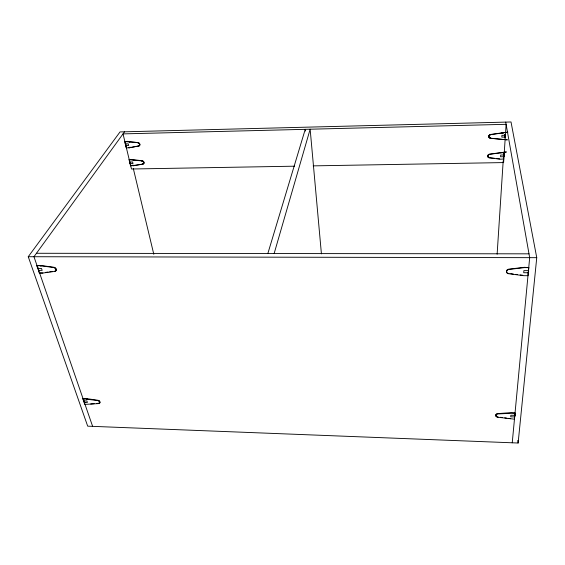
<?xml version="1.0" encoding="UTF-8"?>
<svg xmlns="http://www.w3.org/2000/svg" width="565" height="565" viewBox="0 0 565 565"><rect width="100%" height="100%" fill="white"/><g stroke="black" fill="none" stroke-linecap="round" stroke-linejoin="round"><path stroke-width="0.85" d="M503.754 154.987L503.747 154.146M503.818 153.85L503.789 155.785L503.895 153.595L503.909 155.001M503.782 154.457L503.761 155.432M505.061 135.056L505.124 136.165L505.223 134.731L505.244 135.381M83.712 400.225L83.542 400.86L86.911 400.973L87.42 402.45L84.051 402.337L84.771 404.406L98.31 403.608A2.182 1.427 21.6 0 0 99.828 402.125A2.182 1.427 21.6 0 0 97.286 400.514L82.808 398.749L83.542 400.86M503.789 154.252L503.761 153.807M503.959 155.043L503.909 153.101L503.796 154.04M505.216 134.957L505.188 135.353M497.122 254.229L503.196 160.87M504.806 136.207L504.919 134.442M503.733 154.831L503.803 152.868L504.142 154.972L500.682 155.036L500.576 156.78L504.029 156.717L503.69 154.598M313.13 165.87L503.606 162.579L506.113 124.314L123.029 133.884L131.476 169.006L294.612 166.188M125.402 143.75L125.43 143.376M125.607 143.468L125.635 143.093M512.236 442.791L529.68 257.661L505.724 122.111M514.743 416.956L510.718 416.822L510.859 415.226L514.892 415.36L515.111 413.086L498.259 413.926A2.408 1.66 -0.3 0 0 495.731 415.501A2.408 1.66 -0.3 0 0 498.005 417.245L514.531 419.195L514.567 416.214M528.346 272.754L523.706 272.726L523.896 270.621L528.543 270.642L528.826 267.633L524.398 267.619L509.397 269.399A2.783 2.182 -6.5 0 0 506.459 271.574A2.783 2.182 -6.5 0 0 509.058 273.778L523.67 275.678L528.063 275.699L528.204 271.92M518.119 443.024L536.75 257.675L511.021 121.976L120.034 131.92L28.25 256.715L87.695 426.165L518.119 443.024L517.815 440.403M274.138 253.544L310.15 129.208L321.421 253.876M267.838 253.537L305.248 129.329L305.411 131.087M504.912 135.197L505.322 137.062L501.805 137.14L501.918 135.339L505.435 135.261L505.357 134.781A3.588 3.108 -17.2 0 1 505.548 135.565M505.138 135.981L505.075 136.165A3.545 3.072 -17.3 0 1 504.594 136.892M505.188 136.278L505.124 136.469A3.552 3.072 -17.2 0 1 504.644 137.196M505.237 136.582L505.174 136.765A3.552 3.079 -17.2 0 1 504.7 137.493M98.31 403.608L98.458 403.297A2.182 1.427 21.6 0 0 99.977 401.821A2.182 1.427 21.6 0 0 97.434 400.204L86.17 398.551L82.808 398.749M142.521 164.246L142.634 164.076A1.928 1.554 32.9 0 0 144.033 162.367A1.928 1.554 32.9 0 0 141.864 160.721L132.026 159.507L129.088 159.74L129.639 162.014L132.598 161.957L132.98 163.56L130.028 163.617L130.564 165.856L142.521 164.246A1.928 1.554 32.9 0 0 143.92 162.543A1.928 1.554 32.9 0 0 141.751 160.898L129.088 159.74M133.368 165.806L142.634 164.076M130.028 163.617L130.522 162.861M54.445 271.44L54.636 271.158A2.528 1.794 29 0 0 56.26 269.173A2.528 1.794 29 0 0 53.315 267.174L40.581 265.458L36.782 265.72L37.721 268.432L41.506 268.453L42.163 270.36L38.378 270.338L39.303 273.008L42.884 273.029L54.445 271.44A2.528 1.794 29 0 0 56.069 269.456A2.528 1.794 29 0 0 53.124 267.45L40.383 265.734L36.782 265.72M129.081 147.811L138.467 146.003L129.081 147.811L126.235 147.875L125.684 145.565L126.2 144.831M125.684 145.565L128.679 145.502L128.29 143.849L125.289 143.92L124.724 141.575L137.676 142.557A1.963 1.596 34.8 0 1 139.816 144.011A1.963 1.596 34.8 0 1 138.926 145.932M42.884 273.029L39.303 273.008M37.721 268.432L37.919 267.725M125.289 143.92L125.804 143.185M127.577 141.504L137.676 142.557M124.724 141.575L127.697 141.335M124.54 131.807L33.964 256.722L92.618 426.356M490.166 138.114A2.119 1.843 -16.1 0 1 490.907 134.428C502.786 132.697 522.307 130.197 490.929 134.604A2.119 1.85 -16.1 0 0 488.732 136.525A2.119 1.85 -16.1 0 0 490.731 138.347C521.495 140.975 502.518 139.647 490.702 138.164L490.731 138.347M494.686 158.32L489.65 157.72A2.083 1.794 -13.7 0 1 487.687 155.947A2.083 1.794 -13.7 0 1 489.848 154.104C503.768 152.197 518.882 150.361 489.869 154.287A2.083 1.794 -13.7 0 0 487.708 156.138A2.083 1.794 -13.7 0 0 489.671 157.903L500.597 159.21L503.839 158.963M45.553 272.408L48.032 272.062M49.685 271.836L52.157 271.497M509.016 273.467A2.776 2.182 -6.5 0 1 506.417 271.264A2.776 2.182 -6.5 0 1 509.355 269.088L524.348 267.309L528.826 267.633M90.697 403.982L94.15 403.678M96.735 403.452L98.458 403.297M496.317 416.363A2.408 1.66 -0.3 0 1 495.936 414.533A2.408 1.66 -0.3 0 1 498.231 413.58L511.226 412.62L515.111 413.086M501.635 132.973L502.553 132.923M500.399 152.727L501.303 152.684M132.083 165.658L133.481 165.63M36.464 253.282L529.01 253.833M28.25 256.715L536.75 257.675M132.93 165.326L133.7 165.34M40.327 265.804L41.33 265.832M86.268 398.834L86.819 398.862M496.367 158.525L499.728 158.927M510.732 273.693L513.31 274.025M515.887 274.357L517.604 274.583M520.181 274.915L522.759 275.254M500.512 417.267L502.207 417.507M504.75 417.874L506.445 418.114M508.14 418.354L510.675 418.722M514.729 414.654L514.892 415.36M503.761 152.861L503.966 153.864M503.909 153.779L504.114 154.789M505.294 134.682L505.407 135.084M133.34 168.638L153.8 254.299M503.359 161.025L503.606 162.579M498.005 417.245L497.977 416.906A2.408 1.66 -0.3 0 1 496.79 416.638M505.181 134.512A3.567 3.093 -17.4 0 1 504.891 135.31M505.498 136.384A3.588 3.108 -17.2 0 1 504.7 137.902M501.741 132.937A3.588 3.108 -17.2 0 1 503.443 133.072M503.895 154.125A3.503 3.009 -14.9 0 1 503.613 154.895M503.761 152.564A3.503 3.009 -14.9 0 1 503.945 153.327M503.592 153.729A3.517 3.016 -14.8 0 1 503.493 157.444M500.505 152.698A3.517 3.016 -14.8 0 1 502.285 152.868M130.247 147.147A3.298 2.663 35.2 0 1 128.742 147.38M126.475 146.321A3.298 2.663 35.2 0 1 125.395 143.468M128.975 141.808A3.298 2.663 35.2 0 1 129.844 142.225M490.279 157.331A1.744 1.504 -13.7 0 1 488.958 157.317M488.591 157.112A1.744 1.504 -13.7 0 1 488.209 156.71M488.054 155.707A1.744 1.504 -13.7 0 1 488.951 154.626M489.212 154.513A1.744 1.504 -13.7 0 1 490.681 154.598M133.813 165.361A3.235 2.599 33.4 0 1 132.238 165.199M130.261 163.716A3.235 2.599 33.4 0 1 129.745 161.569M132.478 159.789A3.235 2.599 33.4 0 1 134.046 160.319M490.003 137.747A1.773 1.547 -16.1 0 1 489.135 136.9M489.241 135.699A1.773 1.547 -16.1 0 1 490.265 134.858M143.736 162.953A1.603 1.3 32.9 0 1 142.571 163.793M141.427 161.103A1.603 1.3 32.9 0 1 143.072 161.392M143.27 161.569A1.603 1.3 32.9 0 1 143.602 162.014M139.378 143.75A1.646 1.335 34.8 0 1 138.552 145.721M137.994 142.86A1.646 1.335 34.8 0 1 138.778 143.157M490.272 137.811A1.766 1.54 -16.1 0 1 489.862 137.662M489.509 137.422A1.766 1.54 -16.1 0 1 489.248 137.111M489.142 135.932A1.766 1.54 -16.1 0 1 490.003 134.971M503.521 153.426A3.489 2.987 -14.8 0 1 503.959 154.09M139.11 145.509A1.639 1.328 34.8 0 1 138.785 145.657M138.143 142.881A1.639 1.328 34.8 0 1 138.905 143.242M139.216 143.531A1.639 1.328 34.8 0 1 139.371 145.269M137.563 142.726A1.963 1.596 34.8 0 1 139.767 144.407A1.963 1.596 34.8 0 1 138.354 146.173M38.759 270.388A4.252 2.995 29.4 0 1 37.876 267.831M40.2 265.797A4.252 2.995 29.4 0 1 41.196 265.804M528.663 270.903A4.704 3.673 -7.6 0 1 528.176 272.796M514.256 414.018A4.068 2.797 -1 0 1 514.602 416.885M496.402 416.01A2.013 1.391 -0.3 0 1 496.134 415.55M496.091 415.19A2.013 1.391 -0.3 0 1 497.016 414.089M84.927 402.796A3.63 2.359 22 0 1 83.98 399.667M86.706 398.848A3.63 2.359 22 0 1 87.73 399.088M55.97 269.625A2.119 1.504 29 0 1 55.54 270.543M53.244 267.52A2.119 1.504 29 0 1 53.746 267.535M54.459 267.739A2.119 1.504 29 0 1 55.893 269.187M99.624 402.45A1.815 1.187 21.6 0 1 99.165 402.902M97.802 400.493A1.815 1.187 21.6 0 1 98.84 400.882M99.073 401.051A1.815 1.187 21.6 0 1 99.468 401.475M506.876 271.271A2.317 1.815 -6.5 0 1 507.652 269.978M507.956 269.788A2.317 1.815 -6.5 0 1 508.719 269.512"/></g></svg>
